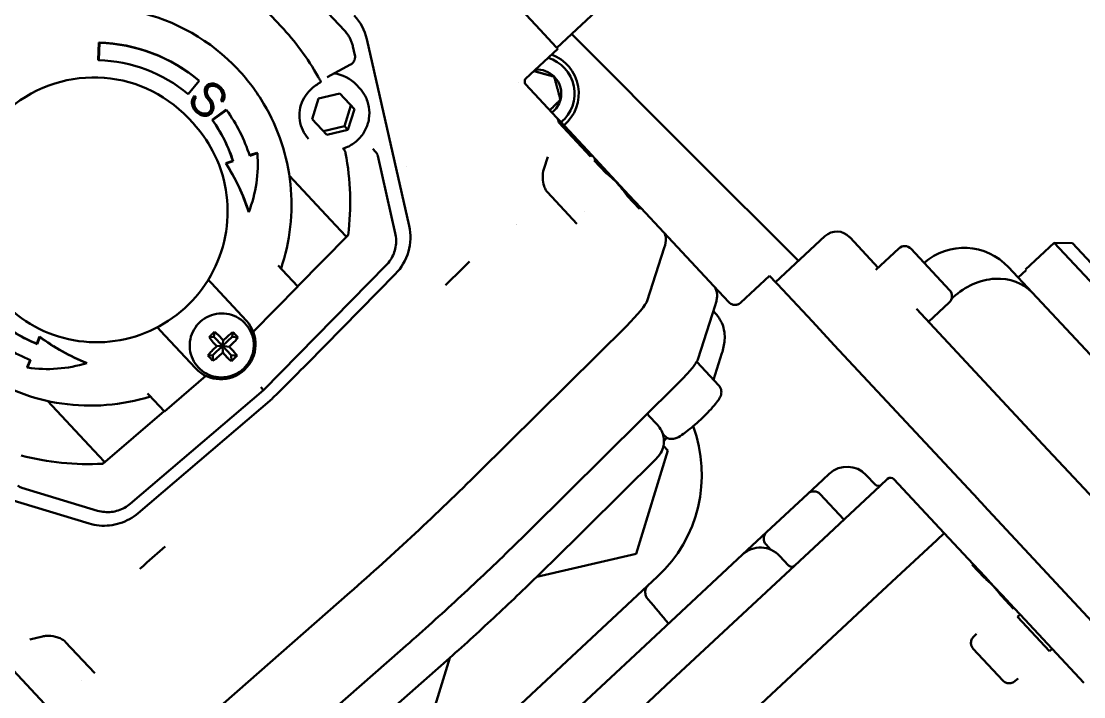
# Model space of a CAD drawing. Header units: inches. Extents: x 11 to 1621, y 11 to 1332.
# Drawn here: x 1284.736 to 1289.543, y 399.16 to 402.217 of the extents above; entities that cross this region are included whole.
import ezdxf

# ---------------------------------------------------------------- set-up
doc = ezdxf.new("R2010")
doc.units = ezdxf.units.IN
doc.header["$LTSCALE"] = 48
doc.header["$MEASUREMENT"] = 0
doc.layers.add('Visible (ANSI)', color=7, linetype='Continuous', lineweight=50)

msp = doc.modelspace()

# ---------------------------------------------------------------- linework, layer by layer
at = {"layer": 'Visible (ANSI)'}
for p, q in [((1286.198494, 402.174786), (1285.157852, 403.290738)), ((1284.972948, 403.200385), (1285.911521, 402.193889)), ((1287.381852, 402.305682), (1287.158703, 402.097592)), ((1286.998937, 402.26892), (1287.083926, 402.17778)), ((1287.083926, 402.17778), (1286.998937, 402.26892)), ((1287.155958, 402.100535), (1287.083926, 402.17778)), ((1287.225222, 402.159622), (1287.777566, 401.607278)), ((1285.08435, 402.043027), (1285.087423, 402.121371)), ((1285.086103, 402.041148), (1285.089175, 402.119492)), ((1285.087423, 402.121371), (1285.089175, 402.119492)), ((1286.236378, 402.103169), (1286.245207, 402.064267)), ((1286.490581, 401.29114), (1286.298778, 402.136295)), ((1287.017329, 401.956914), (1287.163115, 402.092861)), ((1287.155958, 402.100535), (1287.156502, 402.099952)), ((1287.156502, 402.099952), (1287.157925, 402.098426)), ((1287.158584, 402.09772), (1287.157925, 402.098426)), ((1287.158584, 402.09772), (1287.163115, 402.092861)), ((1285.08435, 402.043027), (1285.086103, 402.041148)), ((1285.716976, 401.99842), (1285.718728, 401.996541)), ((1286.225296, 402.020798), (1286.120268, 401.964665)), ((1285.541341, 401.94768), (1285.539588, 401.949559)), ((1285.490671, 401.887422), (1285.541341, 401.94768)), ((1285.578553, 401.925556), (1285.576801, 401.927435)), ((1285.640315, 401.915328), (1285.638563, 401.917207)), ((1286.252275, 401.929498), (1286.266294, 401.914465)), ((1286.986409, 401.938652), (1286.98641, 401.938653)), ((1287.017011, 401.932038), (1287.017016, 401.932033)), ((1287.017223, 401.931809), (1287.15894, 401.779836)), ((1285.519236, 401.879139), (1285.524843, 401.873344)), ((1285.520989, 401.87726), (1285.519236, 401.879139)), ((1285.526595, 401.871465), (1285.520989, 401.87726)), ((1285.526595, 401.871465), (1285.524843, 401.873344)), ((1285.583184, 401.861996), (1285.581432, 401.863875)), ((1285.583234, 401.861942), (1285.583184, 401.861996)), ((1285.589032, 401.867341), (1285.588993, 401.867383)), ((1285.640086, 401.858275), (1285.638334, 401.860154)), ((1285.640086, 401.858275), (1285.645583, 401.85238)), ((1286.051811, 401.774144), (1286.080875, 401.86796)), ((1286.080875, 401.86796), (1286.17649, 401.890409)), ((1286.17649, 401.890409), (1286.243042, 401.819041)), ((1285.524326, 401.810518), (1285.526078, 401.808639)), ((1285.588727, 401.804722), (1285.586975, 401.806601)), ((1285.599223, 401.771014), (1285.662869, 401.817357)), ((1285.600975, 401.769135), (1285.664622, 401.815478)), ((1285.662869, 401.817357), (1285.664622, 401.815478)), ((1286.227271, 401.835953), (1286.198207, 401.742137)), ((1286.243042, 401.819041), (1286.213978, 401.725225)), ((1285.512913, 401.75543), (1285.491885, 401.77798)), ((1285.599223, 401.771014), (1285.600975, 401.769135)), ((1286.118363, 401.702776), (1286.051811, 401.774144)), ((1287.173283, 401.764455), (1287.15894, 401.779836)), ((1287.167853, 401.759391), (1287.173283, 401.764455)), ((1287.311195, 401.605676), (1287.167853, 401.759391)), ((1287.316625, 401.61074), (1287.173283, 401.764455)), ((1286.198207, 401.742137), (1286.102591, 401.719688)), ((1286.213978, 401.725225), (1286.118363, 401.702776)), ((1286.213978, 401.725225), (1286.198207, 401.742137)), ((1285.768842, 401.610577), (1285.802359, 401.621589)), ((1285.769559, 401.608358), (1285.804112, 401.61971)), ((1285.802359, 401.621589), (1285.804112, 401.61971)), ((1286.339227, 401.626008), (1286.326961, 401.639162)), ((1285.660785, 401.575075), (1285.693115, 401.585697)), ((1285.660785, 401.575075), (1285.662538, 401.573196)), ((1285.662538, 401.573196), (1285.694867, 401.583817)), ((1285.694867, 401.583817), (1285.693115, 401.585697)), ((1286.348753, 401.608004), (1286.428182, 401.258015)), ((1287.099614, 401.547175), (1287.117856, 401.603933)), ((1287.316625, 401.61074), (1287.311195, 401.605676)), ((1287.316625, 401.61074), (1287.333689, 401.59244)), ((1287.328259, 401.587377), (1287.333689, 401.59244)), ((1287.382173, 401.529562), (1287.328259, 401.587377)), ((1287.387603, 401.534625), (1287.333689, 401.59244)), ((1287.777566, 401.607278), (1287.777381, 401.607092)), ((1287.777566, 401.607278), (1287.777381, 401.607092)), ((1288.252072, 401.132772), (1287.777566, 401.607278)), ((1286.13702, 401.317067), (1285.948662, 401.519057)), ((1286.4766, 401.557589), (1286.4766, 401.557589)), ((1287.382173, 401.529562), (1287.387603, 401.534625)), ((1287.427152, 401.492214), (1287.387603, 401.534625)), ((1287.426348, 401.491464), (1287.427152, 401.492214)), ((1287.48455, 401.430662), (1287.427152, 401.492214)), ((1287.249675, 401.300379), (1287.116571, 401.443115)), ((1287.47912, 401.425598), (1287.48455, 401.430662)), ((1287.533033, 401.367783), (1287.47912, 401.425598)), ((1287.538463, 401.372847), (1287.48455, 401.430662)), ((1287.533033, 401.367783), (1287.538463, 401.372847)), ((1287.538463, 401.372847), (1287.642885, 401.260869)), ((1285.765289, 401.353629), (1285.763537, 401.355508)), ((1287.284819, 401.35621), (1287.284819, 401.356209)), ((1286.13702, 401.317067), (1286.20463, 401.244565)), ((1286.214682, 401.249671), (1285.986029, 401.017165)), ((1287.642885, 401.260869), (1287.86916, 401.018218)), ((1288.371637, 401.244268), (1288.148487, 401.036178)), ((1288.485206, 401.237935), (1288.482924, 401.240382)), ((1288.485206, 401.237935), (1288.612074, 401.101885)), ((1287.567716, 400.951748), (1287.644755, 401.191455)), ((1287.644755, 401.191455), (1287.567716, 400.951748)), ((1288.602009, 401.0925), (1288.705653, 401.189149)), ((1288.761297, 401.187206), (1288.935824, 401.000048)), ((1289.408245, 401.215033), (1289.278674, 401.094206)), ((1290.992414, 399.516219), (1289.408245, 401.215033)), ((1289.491711, 401.212118), (1289.408245, 401.215033)), ((1290.995329, 399.599685), (1289.491711, 401.212118)), ((1286.386638, 401.112707), (1285.831337, 400.54805)), ((1285.916605, 401.091613), (1285.897463, 401.112141)), ((1285.916605, 401.091613), (1285.986718, 401.016427)), ((1286.655681, 401.022784), (1286.733368, 401.099789)), ((1289.202407, 401.103833), (1289.309642, 400.988839)), ((1289.281524, 401.091151), (1289.245532, 401.057588)), ((1289.281524, 401.091151), (1289.278674, 401.094206)), ((1285.586909, 401.041077), (1285.594571, 401.03286)), ((1286.028861, 400.667091), (1286.428212, 401.07317)), ((1287.991751, 400.943851), (1288.121637, 401.064971)), ((1288.121637, 401.064971), (1288.150492, 401.034028)), ((1285.75451, 400.861347), (1285.594571, 401.03286)), ((1285.986718, 401.016427), (1285.785573, 400.811893)), ((1287.936709, 400.94578), (1287.86916, 401.018218)), ((1288.15229, 401.0321), (1288.150492, 401.034028)), ((1288.15229, 401.0321), (1288.15542, 401.028744)), ((1288.15542, 401.028744), (1288.156629, 401.027447)), ((1288.315004, 400.857611), (1288.156629, 401.027447)), ((1289.309642, 400.988839), (1289.770184, 400.494967)), ((1287.936712, 400.945779), (1287.936711, 400.945781)), ((1288.840302, 400.857141), (1288.933881, 400.944404)), ((1288.952498, 400.967736), (1288.944083, 400.959889)), ((1287.798314, 400.690429), (1287.875354, 400.930136)), ((1287.867224, 400.90484), (1287.878125, 400.89315)), ((1288.785691, 400.915704), (1289.358267, 400.301691)), ((1288.315004, 400.857611), (1288.413722, 400.751748)), ((1288.413722, 400.751748), (1288.315004, 400.857611)), ((1285.356561, 400.826274), (1285.364224, 400.818057)), ((1285.364224, 400.818057), (1285.524162, 400.646544)), ((1285.607245, 400.78962), (1285.610291, 400.810851)), ((1285.69045, 400.789206), (1285.693446, 400.81009)), ((1286.80504, 400.175093), (1287.473366, 400.83755)), ((1287.473366, 400.83755), (1286.80504, 400.175093)), ((1284.80586, 400.758318), (1284.818711, 400.789828)), ((1284.807612, 400.756439), (1284.80586, 400.758318)), ((1284.820463, 400.787949), (1284.807612, 400.756439)), ((1284.820463, 400.787949), (1284.818711, 400.789828)), ((1285.607245, 400.78962), (1285.585774, 400.788057)), ((1285.646152, 400.747897), (1285.601854, 400.706589)), ((1285.620948, 400.746062), (1285.604537, 400.763661)), ((1285.646152, 400.747897), (1285.607245, 400.78962)), ((1285.646152, 400.747897), (1285.620948, 400.746062)), ((1285.633825, 400.78998), (1285.649741, 400.772912)), ((1285.646152, 400.747897), (1285.69045, 400.789206)), ((1285.646152, 400.747897), (1285.649741, 400.772912)), ((1285.676362, 400.744365), (1285.646152, 400.747897)), ((1285.647568, 400.717515), (1285.646152, 400.747897)), ((1285.646152, 400.747897), (1285.685059, 400.706175)), ((1285.649741, 400.772912), (1285.667666, 400.789628)), ((1285.695968, 400.762649), (1285.676362, 400.744365)), ((1285.69045, 400.789206), (1285.71597, 400.786222)), ((1288.413722, 400.751748), (1289.064839, 400.053511)), ((1285.601854, 400.706589), (1285.580444, 400.70503)), ((1285.601764, 400.728173), (1285.620948, 400.746062)), ((1285.601854, 400.706589), (1285.603071, 400.680482)), ((1285.647568, 400.717515), (1285.626704, 400.698058)), ((1285.667628, 400.696004), (1285.647568, 400.717515)), ((1285.676362, 400.744365), (1285.695927, 400.723384)), ((1285.686325, 400.679014), (1285.685059, 400.706175)), ((1285.685059, 400.706175), (1285.711974, 400.703028)), ((1287.867268, 400.594796), (1287.90585, 400.714845)), ((1284.762434, 400.651843), (1284.775757, 400.68451)), ((1284.764186, 400.649964), (1284.762434, 400.651843)), ((1284.777921, 400.683641), (1284.764186, 400.649964)), ((1285.030575, 400.67201), (1285.032328, 400.670131)), ((1287.791496, 400.676051), (1287.891979, 400.568297)), ((1285.571329, 400.612107), (1285.383217, 400.451324)), ((1285.819652, 400.560581), (1285.831337, 400.54805)), ((1287.04019, 399.917237), (1287.708516, 400.579693)), ((1285.831337, 400.54805), (1285.22932, 400.03349)), ((1285.870324, 400.509067), (1285.264228, 399.99102)), ((1285.313105, 400.52651), (1285.306852, 400.533216)), ((1285.383217, 400.451324), (1285.313105, 400.52651)), ((1284.854511, 400.498745), (1285.042869, 400.296755)), ((1285.382529, 400.452062), (1285.104684, 400.214581)), ((1287.613875, 400.390274), (1287.573944, 400.433095)), ((1287.638066, 400.349901), (1287.647234, 400.340069)), ((1285.110479, 400.224253), (1285.042869, 400.296755)), ((1287.518172, 399.8071), (1287.661055, 400.274448)), ((1287.661055, 400.274448), (1287.641288, 400.295645)), ((1289.91671, 399.702835), (1289.358267, 400.301691)), ((1287.131187, 399.764936), (1287.61092, 400.240457)), ((1285.042446, 399.944043), (1284.212729, 400.194334)), ((1288.3617, 400.141562), (1288.29451, 400.078907)), ((1288.3617, 400.141562), (1288.391544, 400.169393)), ((1288.598751, 400.120373), (1288.558475, 400.163563)), ((1288.622122, 400.115251), (1288.655366, 400.146252)), ((1288.911416, 399.900536), (1288.683188, 400.14528)), ((1285.081468, 400.002184), (1284.737872, 400.105832)), ((1288.107352, 399.90438), (1288.29451, 400.078907)), ((1288.457555, 399.96179), (1288.350154, 400.076964)), ((1288.622122, 400.115251), (1288.461353, 399.965332)), ((1289.069855, 400.048132), (1289.064839, 400.053511)), ((1289.082722, 400.034334), (1289.069855, 400.048132)), ((1289.082722, 400.034334), (1289.091335, 400.025098)), ((1289.62217, 399.455847), (1289.091335, 400.025098)), ((1288.36467, 399.875174), (1288.461353, 399.965332)), ((1288.107352, 399.90438), (1287.999377, 399.803691)), ((1288.911416, 399.900536), (1288.877794, 399.869183)), ((1288.877794, 399.869183), (1288.911416, 399.900536)), ((1289.041747, 399.760773), (1288.911416, 399.900536)), ((1285.304399, 399.767254), (1285.386636, 399.839381)), ((1288.36467, 399.875174), (1287.676776, 399.233702)), ((1288.126918, 399.825671), (1288.105409, 399.848736)), ((1288.877794, 399.869183), (1288.717025, 399.719264)), ((1288.717025, 399.719264), (1288.877794, 399.869183)), ((1287.068502, 399.703285), (1287.518172, 399.8071)), ((1287.999377, 399.803691), (1287.513037, 399.350172)), ((1288.206584, 399.754672), (1288.166308, 399.797862)), ((1289.038398, 399.75765), (1289.041747, 399.760773)), ((1289.092777, 399.699336), (1289.038398, 399.75765)), ((1289.096125, 399.702459), (1289.041747, 399.760773)), ((1284.2985, 399.709533), (1285.080267, 398.87119)), ((1286.635506, 398.790907), (1287.614484, 399.703818)), ((1288.717025, 399.719264), (1288.6096, 399.619088)), ((1288.717025, 399.719264), (1288.6096, 399.619088)), ((1289.096125, 399.702459), (1289.092777, 399.699336)), ((1289.134744, 399.661046), (1289.096125, 399.702459)), ((1289.134259, 399.660593), (1289.134744, 399.661046)), ((1289.173524, 399.619459), (1289.134744, 399.661046)), ((1285.514381, 399.010766), (1286.221843, 399.631254)), ((1286.221843, 399.631254), (1285.514381, 399.010766)), ((1288.6096, 399.619088), (1287.921705, 398.977616)), ((1287.921705, 398.977616), (1288.6096, 399.619088)), ((1289.170176, 399.616336), (1289.173524, 399.619459)), ((1289.224554, 399.558022), (1289.170176, 399.616336)), ((1289.227903, 399.561145), (1289.173524, 399.619459)), ((1289.224554, 399.558022), (1289.227903, 399.561145)), ((1289.254957, 399.532133), (1289.227903, 399.561145)), ((1289.243617, 399.521557), (1289.254957, 399.532133)), ((1289.388196, 399.366516), (1289.243617, 399.521557)), ((1289.399536, 399.377091), (1289.254957, 399.532133)), ((1289.062734, 399.449629), (1289.062734, 399.44963)), ((1284.774664, 399.418871), (1284.832556, 399.433109)), ((1285.068283, 399.266198), (1284.935179, 399.408934)), ((1289.04495, 399.432909), (1289.057685, 399.444784)), ((1285.755206, 398.758202), (1286.462669, 399.378689)), ((1289.177259, 399.233298), (1289.043007, 399.377265)), ((1289.388196, 399.366516), (1289.399536, 399.377091)), ((1289.542685, 399.223582), (1289.399536, 399.377091)), ((1286.539195, 398.894188), (1286.674124, 399.335522)), ((1286.995368, 398.867438), (1287.513037, 399.350172)), ((1286.100411, 398.831885), (1286.60825, 399.27729)), ((1285.010136, 399.235034), (1285.010137, 399.235033)), ((1287.100132, 398.695973), (1287.676776, 399.233702)), ((1289.245637, 399.24323), (1289.232902, 399.231355))]:
    msp.add_line(p, q, dxfattribs=at)
for radius in [48.3125, 46.34375, 42.829288, 42.579288, 42.279288]:
    msp.add_circle((1247.196979, 358.380235), radius, dxfattribs=at)
for centre, radius, start, end in [((1287.07046, 401.89012), 0.16875, 309.431514, 73.278471), ((1287.07046, 401.89012), 0.1875, 309.788757, 69.986648), ((1287.07046, 401.89012), 0.108253, 45, 94.810939), ((1287.07046, 401.89012), 0.108253, 345, 45), ((1287.07046, 401.89012), 0.108253, 307.432117, 345), ((1288.425337, 401.186681), 0.07874, 43, 133), ((1288.732503, 401.160355), 0.03937, 43.000202, 133), ((1289.000853, 400.915881), 0.275591, 43, 130.953287), ((1288.90703, 400.973198), 0.03937, 313, 42.999798), ((1287.184878, 400.164514), 0.629921, 313, 20.402997), ((1288.472095, 400.083012), 0.11811, 43, 133), ((1288.668791, 400.131855), 0.019685, 43, 133), ((1288.32136, 400.050114), 0.03937, 43, 132.999798), ((1288.613147, 400.133798), 0.019685, 223, 312.998884), ((1288.134203, 399.875586), 0.03937, 133.000202, 223), ((1288.220981, 399.768097), 0.019685, 223, 313)]:
    msp.add_arc(centre, radius, start, end, dxfattribs=at)
for centre, major_axis, ratio, start_param, end_param in [((1285.054726, 401.380863), (0.662249, 0.617558), 0.99144486, 0, 0.59866805), ((1286.069301, 402.082418), (0.172761, 0.161102), 0.99144486, 5.75958653, 6.28318531), ((1285.058231, 401.377104), (0.547076, 0.510156), 0.99144486, 0.12217305, 0.78539816), ((1285.059983, 401.375225), (0.547076, 0.510156), 0.99144486, 0.12217305, 0.78539816), ((1285.059983, 401.375225), (0.431902, 0.402755), 0.99144486, 0, 3.14159265), ((1285.059983, 401.375225), (0.489489, 0.456456), 0.99144486, 0.12217305, 0.78539816), ((1286.129903, 401.815384), (0.122372, 0.114114), 0.99144486, 0, 0.70056074), ((1285.609532, 401.89104), (0.032237, -0.036837), 0.79808266, 3.15856803, 4.75347133), ((1285.611284, 401.889161), (0.032237, -0.036837), 0.79808266, 3.15856803, 4.75347133), ((1285.609532, 401.89104), (0.034521, -0.034751), 0.79756308, 1.53208864, 3.07939024), ((1285.611284, 401.889161), (0.034521, -0.034751), 0.79756308, 1.53208864, 3.07939024), ((1285.612187, 401.888193), (0.032258, -0.036861), 0.79756308, 0.03959973, 1.60950401), ((1285.059983, 401.375225), (0.547076, 0.510156), 0.99144486, 5.84685299, 6.16101226), ((1285.058231, 401.377104), (0.489489, 0.456456), 0.99144486, 5.84685299, 6.16101226), ((1285.059983, 401.375225), (0.489489, 0.456456), 0.99144486, 5.84685299, 6.16101226), ((1285.877632, 400.584996), (1.281309, 1.19484), 0.13052619, 6.19108834, 6.28318531), ((1285.203832, 401.566443), (-0.442183, -0.412342), 0.99144486, 2.02539547, 2.47543636), ((1285.047717, 401.388379), (-0.863804, -0.80551), 0.99144486, 2.26856004, 2.58531758), ((1284.890072, 401.075556), (0.671876, 0.626534), 0.99144486, 5.83953483, 6.10626757), ((1284.891825, 401.073677), (0.671876, 0.626534), 0.99144486, 5.83953483, 6.10626757), ((1287.062132, 401.559221), (0.037482, -0.012046), 0.9654291, 6.28315125, 6.28318531), ((1286.170624, 400.2708), (1.281309, 1.19484), 0.58542961, 0.03543434, 0.09209697), ((1286.109879, 400.335942), (-1.281309, -1.19484), 0.84963946, 3.04949569, 3.10615831), ((1286.261104, 401.237263), (-0.172761, -0.161102), 0.99144486, 1.61442956, 2.61799388), ((1285.975577, 400.479963), (-1.050961, -0.980037), 0.13052619, 2.68326328, 2.68326794), ((1286.361576, 400.066029), (1.281309, 1.19484), 0.13052619, 6.05359515, 6.28318531), ((1286.361576, 400.066029), (1.281309, 1.19484), 0.13052619, 6.05359515, 6.28318531), ((1289.108087, 400.800886), (0.201554, 0.187952), 0.82781551, 0, 1.57079633), ((1287.423538, 400.825295), (0.143967, 0.134252), 0.13052619, 4.94197913, 6.05359515), ((1287.423538, 400.825295), (0.143967, 0.134252), 0.13052619, 4.94197913, 6.05359515), ((1285.058231, 401.377104), (-0.489489, -0.456456), 0.99144486, 0.12217305, 0.43633231), ((1285.059983, 401.375225), (-0.489489, -0.456456), 0.99144486, 0.12217305, 0.43633231), ((1285.639336, 400.753946), (-0.115174, -0.107401), 0.99144486, 0, 3.14159265), ((1285.059983, 401.375225), (-0.547076, -0.510156), 0.99144486, 0.12217305, 0.43633231), ((1285.370775, 401.523818), (-0.671876, -0.626534), 0.99144486, 0.17691774, 0.44365048), ((1285.372527, 401.521939), (-0.671876, -0.626534), 0.99144486, 0.17691774, 0.44365048), ((1284.859197, 401.245066), (-0.442183, -0.412342), 0.99144486, 0.66615629, 1.11619718), ((1286.027108, 400.66897), (-0.158364, -0.161034), 0.01136565, 0.13028447, 1.57030427), ((1285.047717, 401.388379), (-0.863804, -0.80551), 0.99144486, 0.55627507, 0.87303261), ((1286.361576, 400.066029), (-1.281309, -1.19484), 0.13052619, 1.34120617, 1.80038648), ((1286.361576, 400.066029), (1.281309, 1.19484), 0.13052619, 4.48279883, 4.94197913), ((1287.211174, 397.819763), (1.947273, 1.815862), 0.5855501, 0.02229529, 0.05864763), ((1287.604288, 399.630258), (-0.037926, 0.027728), 0.91468713, 6.11020883, 6.47348321), ((1287.15809, 397.865508), (1.95285, 1.821062), 0.58715438, 6.22462154, 6.26092198), ((1284.823153, 399.471339), (0.009402, -0.038231), 0.9654291, 0, 0.00003406)]:
    msp.add_ellipse(centre, major_axis=major_axis, ratio=ratio, start_param=start_param, end_param=end_param, dxfattribs=at)
for points, knots in [([(1286.082212, 401.960376), (1286.081276, 401.96204), (1286.080335, 401.963701), (1286.055465, 402.007381), (1286.029001, 402.047948), (1285.972542, 402.124541), (1285.942568, 402.160594), (1285.911521, 402.193889)], [3.251544281, 3.251544281, 3.251544281, 3.251544281, 3.265356649, 3.265356649, 3.615248785, 3.615248785, 3.96514092, 3.96514092, 3.96514092, 3.96514092]), ([(1286.236378, 402.103169), (1286.235168, 402.108503), (1286.233677, 402.113772), (1286.230151, 402.124121), (1286.228115, 402.129201), (1286.223521, 402.139118), (1286.220963, 402.143955), (1286.215352, 402.15333), (1286.212299, 402.157869), (1286.205733, 402.1666), (1286.202219, 402.170791), (1286.198494, 402.174786)], [1.047197551, 1.047197551, 1.047197551, 1.047197551, 1.151917306, 1.151917306, 1.256637061, 1.256637061, 1.361356817, 1.361356817, 1.466076572, 1.466076572, 1.570796327, 1.570796327, 1.570796327, 1.570796327]), ([(1286.225296, 402.020798), (1286.228314, 402.022411), (1286.23112, 402.024418), (1286.236124, 402.029084), (1286.238322, 402.031743), (1286.241961, 402.03754), (1286.243402, 402.040676), (1286.245429, 402.047218), (1286.246014, 402.050624), (1286.246283, 402.057475), (1286.245967, 402.060921), (1286.245207, 402.064267)], [6.02138592, 6.02138592, 6.02138592, 6.02138592, 6.28318531, 6.28318531, 6.54498469, 6.54498469, 6.80678408, 6.80678408, 7.06858347, 7.06858347, 7.33038286, 7.33038286, 7.33038286, 7.33038286]), ([(1285.911018, 401.097605), (1285.93165, 401.158808), (1285.945712, 401.222174), (1285.960048, 401.350341), (1285.960322, 401.415139), (1285.947067, 401.543202), (1285.933538, 401.606463), (1285.893293, 401.728555), (1285.866578, 401.787381), (1285.801182, 401.897904), (1285.762504, 401.949598), (1285.718728, 401.996541)], [0.4987517, 0.4987517, 0.4987517, 0.4987517, 0.71316062, 0.71316062, 0.92756955, 0.92756955, 1.14197848, 1.14197848, 1.3563874, 1.3563874, 1.57079633, 1.57079633, 1.57079633, 1.57079633]), ([(1286.082212, 401.960376), (1286.083212, 401.958602), (1286.084191, 401.956826), (1286.086089, 401.95331), (1286.086963, 401.951647), (1286.088639, 401.948368), (1286.089352, 401.946905), (1286.090454, 401.944517), (1286.090789, 401.943688), (1286.091022, 401.942907), (1286.091035, 401.942746), (1286.090982, 401.942708)], [-0.1051423195, -0.1051423195, -0.1051423195, -0.1051423195, -0.089381385, -0.089381385, -0.0726792206, -0.0726792206, -0.0521452284, -0.0521452284, -0.0291809427, -0.0291809427, -0.0145114809, -0.0145114809, -0.0145114809, -0.0145114809]), ([(1287.017426, 401.957004), (1287.01722, 401.956779), (1287.015479, 401.954819), (1287.011953, 401.942865), (1287.017021, 401.932028), (1287.017021, 401.932028)], [0.054349873, 0.054349873, 0.054349873, 0.054349873, 0.27185075, 0.27185075, 0.705184665, 0.705184665, 0.705184665, 0.705184665]), ([(1285.588993, 401.867383), (1285.586957, 401.869561), (1285.585101, 401.871915), (1285.580804, 401.878421), (1285.578749, 401.882765), (1285.576086, 401.891463), (1285.57548, 401.89581), (1285.575678, 401.903915), (1285.576476, 401.907667), (1285.579169, 401.914071), (1285.58101, 401.916766), (1285.583283, 401.918972)], [0, 0, 0, 0, 0.00019559799, 0.00019559799, 0.0005153376, 0.0005153376, 0.0008350772, 0.0008350772, 0.0011548168, 0.0011548168, 0.00146202621, 0.00146202621, 0.00146202621, 0.00146202621]), ([(1285.634366, 401.909772), (1285.632331, 401.911951), (1285.630109, 401.913963), (1285.623909, 401.918692), (1285.619714, 401.921037), (1285.611217, 401.924284), (1285.606921, 401.925184), (1285.598821, 401.925537), (1285.595024, 401.924995), (1285.588452, 401.922743), (1285.585637, 401.921089), (1285.583283, 401.918972)], [0, 0, 0, 0, 0.00019559799, 0.00019559799, 0.0005153376, 0.0005153376, 0.0008350772, 0.0008350772, 0.0011548168, 0.0011548168, 0.00146202621, 0.00146202621, 0.00146202621, 0.00146202621]), ([(1285.638334, 401.860154), (1285.640562, 401.862336), (1285.642371, 401.864993), (1285.645055, 401.871344), (1285.645861, 401.875094), (1285.646074, 401.883198), (1285.645475, 401.887547), (1285.642829, 401.896249), (1285.640782, 401.900598), (1285.636731, 401.906757), (1285.635173, 401.90879), (1285.633478, 401.910701)], [0, 0, 0, 0, 0.00029901882, 0.00029901882, 0.00061516451, 0.00061516451, 0.0009313102, 0.0009313102, 0.0012474559, 0.0012474559, 0.00141307884, 0.00141307884, 0.00141307884, 0.00141307884]), ([(1285.634366, 401.909772), (1285.636398, 401.90759), (1285.63825, 401.905233), (1285.642534, 401.898719), (1285.644581, 401.89437), (1285.647228, 401.885668), (1285.647826, 401.881319), (1285.647613, 401.873215), (1285.646807, 401.869464), (1285.644123, 401.863114), (1285.642314, 401.860457), (1285.640086, 401.858275)], [0, 0, 0, 0, 0.00019573703, 0.00019573703, 0.00051570392, 0.00051570392, 0.0008356708, 0.0008356708, 0.00115563769, 0.00115563769, 0.00145827069, 0.00145827069, 0.00145827069, 0.00145827069]), ([(1286.077868, 401.933624), (1286.070923, 401.929038), (1286.063109, 401.92338), (1286.048957, 401.911398), (1286.042434, 401.905216), (1286.036433, 401.898748)], [0, 0, 0, 0, 0.081976515, 0.081976515, 0.149215447, 0.149215447, 0.149215447, 0.149215447]), ([(1286.192059, 401.641024), (1286.200699, 401.643683), (1286.209126, 401.647043), (1286.233233, 401.658989), (1286.247963, 401.66949), (1286.27341, 401.694584), (1286.284121, 401.709176), (1286.30042, 401.740965), (1286.30601, 401.758157), (1286.31149, 401.793386), (1286.311389, 401.811416), (1286.305508, 401.846477), (1286.299741, 401.863504), (1286.284644, 401.891978), (1286.27617, 401.903874), (1286.266294, 401.914465)], [5.82789717, 5.82789717, 5.82789717, 5.82789717, 5.99039925, 5.99039925, 6.3113468, 6.3113468, 6.63247646, 6.63247646, 6.95334905, 6.95334905, 7.27361998, 7.27361998, 7.59317452, 7.59317452, 7.85398163, 7.85398163, 7.85398163, 7.85398163]), ([(1285.524326, 401.810518), (1285.521713, 401.813323), (1285.519342, 401.81637), (1285.515206, 401.82278), (1285.513433, 401.826148), (1285.510569, 401.833087), (1285.509485, 401.836637), (1285.507874, 401.844631), (1285.507556, 401.849092), (1285.508125, 401.857711), (1285.509011, 401.861894), (1285.511968, 401.869643), (1285.514037, 401.873217), (1285.517447, 401.877313), (1285.518318, 401.878251), (1285.519236, 401.879139)], [0, 0, 0, 0, 0.00027139177, 0.00027139177, 0.00054278354, 0.00054278354, 0.00081417531, 0.00081417531, 0.00115120127, 0.00115120127, 0.00148822723, 0.00148822723, 0.0018252532, 0.0018252532, 0.00193191967, 0.00193191967, 0.00193191967, 0.00193191967]), ([(1285.526078, 401.808639), (1285.523465, 401.811444), (1285.521094, 401.814491), (1285.516958, 401.820901), (1285.515186, 401.824269), (1285.512322, 401.831208), (1285.511237, 401.834758), (1285.509626, 401.842752), (1285.509308, 401.847213), (1285.509877, 401.855832), (1285.510763, 401.860015), (1285.513721, 401.867764), (1285.51579, 401.871338), (1285.519199, 401.875434), (1285.52007, 401.876372), (1285.520989, 401.87726)], [0, 0, 0, 0, 0.00027139177, 0.00027139177, 0.00054278354, 0.00054278354, 0.00081417531, 0.00081417531, 0.00115120127, 0.00115120127, 0.00148822723, 0.00148822723, 0.0018252532, 0.0018252532, 0.00193191967, 0.00193191967, 0.00193191967, 0.00193191967]), ([(1285.532029, 401.814193), (1285.531186, 401.815098), (1285.530371, 401.816031), (1285.526205, 401.821132), (1285.523421, 401.825737), (1285.519396, 401.835269), (1285.518158, 401.840191), (1285.517337, 401.8497), (1285.517754, 401.854283), (1285.520107, 401.862551), (1285.522037, 401.866237), (1285.52522, 401.870062), (1285.52589, 401.870783), (1285.526595, 401.871465)], [0, 0, 0, 0, 0.00008364374, 0.00008364374, 0.00044514315, 0.00044514315, 0.00080664257, 0.00080664257, 0.00116814198, 0.00116814198, 0.0015296414, 0.0015296414, 0.00161907239, 0.00161907239, 0.00161907239, 0.00161907239]), ([(1285.586975, 401.806601), (1285.587661, 401.807268), (1285.588312, 401.807972), (1285.591479, 401.811778), (1285.593409, 401.815463), (1285.595761, 401.823733), (1285.596177, 401.828315), (1285.595356, 401.837824), (1285.594117, 401.842746), (1285.590092, 401.852277), (1285.587307, 401.856883), (1285.58314, 401.861983), (1285.582326, 401.862916), (1285.581482, 401.863821)], [-3.10095458, -3.10095458, -3.10095458, -3.10095458, -3.01642587, -3.01642587, -2.66591784, -2.66591784, -2.31540981, -2.31540981, -1.96490178, -1.96490178, -1.61439375, -1.61439375, -1.5332932, -1.5332932, -1.5332932, -1.5332932]), ([(1285.583234, 401.861942), (1285.584078, 401.861037), (1285.584893, 401.860103), (1285.589059, 401.855004), (1285.591844, 401.850398), (1285.595869, 401.840867), (1285.597108, 401.835945), (1285.59793, 401.826436), (1285.597513, 401.821853), (1285.595161, 401.813584), (1285.593231, 401.809899), (1285.590064, 401.806092), (1285.589413, 401.805388), (1285.588727, 401.804722)], [1.5332932, 1.5332932, 1.5332932, 1.5332932, 1.61439375, 1.61439375, 1.96490178, 1.96490178, 2.31540981, 2.31540981, 2.66591784, 2.66591784, 3.01642587, 3.01642587, 3.10095458, 3.10095458, 3.10095458, 3.10095458]), ([(1285.588993, 401.867383), (1285.59161, 401.864581), (1285.593986, 401.861537), (1285.59813, 401.855133), (1285.599908, 401.851767), (1285.602781, 401.844833), (1285.60387, 401.841284), (1285.605492, 401.833292), (1285.605816, 401.828832), (1285.605259, 401.820212), (1285.604379, 401.816028), (1285.601432, 401.808275), (1285.599368, 401.804699), (1285.595964, 401.800598), (1285.595095, 401.799658), (1285.594177, 401.798769)], [0, 0, 0, 0, 0.00027139177, 0.00027139177, 0.00054278354, 0.00054278354, 0.00081417531, 0.00081417531, 0.00115120127, 0.00115120127, 0.00148822723, 0.00148822723, 0.0018252532, 0.0018252532, 0.00193191967, 0.00193191967, 0.00193191967, 0.00193191967]), ([(1286.036433, 401.898748), (1286.025728, 401.887208), (1286.016754, 401.874071), (1286.003065, 401.845775), (1285.99835, 401.83062), (1285.993595, 401.799644), (1285.993554, 401.783826), (1285.99814, 401.752935), (1286.002766, 401.737864), (1286.016271, 401.7098), (1286.025148, 401.69681), (1286.035757, 401.685433)], [3.21464141, 3.21464141, 3.21464141, 3.21464141, 3.51419092, 3.51419092, 3.81374044, 3.81374044, 4.11328995, 4.11328995, 4.41283947, 4.41283947, 4.71238898, 4.71238898, 4.71238898, 4.71238898]), ([(1285.526078, 401.808639), (1285.528694, 401.805836), (1285.531568, 401.803258), (1285.537673, 401.798684), (1285.54091, 401.796681), (1285.547631, 401.793339), (1285.551097, 401.792009), (1285.558959, 401.789844), (1285.563387, 401.789216), (1285.572025, 401.789181), (1285.57626, 401.789773), (1285.584196, 401.792182), (1285.587906, 401.793996), (1285.59223, 401.797111), (1285.593227, 401.797914), (1285.594177, 401.798769)], [0, 0, 0, 0, 0.00027139177, 0.00027139177, 0.00054278354, 0.00054278354, 0.00081417531, 0.00081417531, 0.00115120127, 0.00115120127, 0.00148822723, 0.00148822723, 0.0018252532, 0.0018252532, 0.00193191967, 0.00193191967, 0.00193191967, 0.00193191967]), ([(1285.531166, 401.815141), (1285.531731, 401.814562), (1285.532308, 401.813995), (1285.536792, 401.809777), (1285.541192, 401.806678), (1285.550419, 401.801997), (1285.555243, 401.800418), (1285.564672, 401.798935), (1285.569272, 401.799031), (1285.577685, 401.800801), (1285.581496, 401.802469), (1285.585514, 401.805363), (1285.586262, 401.805963), (1285.586975, 401.806601)], [1.5614141, 1.5614141, 1.5614141, 1.5614141, 1.61439375, 1.61439375, 1.96490178, 1.96490178, 2.31540981, 2.31540981, 2.66591784, 2.66591784, 3.01642587, 3.01642587, 3.10095504, 3.10095504, 3.10095504, 3.10095504]), ([(1285.532029, 401.814193), (1285.532874, 401.813288), (1285.533748, 401.81241), (1285.538545, 401.807898), (1285.542944, 401.804799), (1285.552172, 401.800118), (1285.556995, 401.798539), (1285.566424, 401.797056), (1285.571024, 401.797152), (1285.579437, 401.798922), (1285.583249, 401.80059), (1285.587267, 401.803483), (1285.588014, 401.804084), (1285.588727, 401.804722)], [1.5332932, 1.5332932, 1.5332932, 1.5332932, 1.61439375, 1.61439375, 1.96490178, 1.96490178, 2.31540981, 2.31540981, 2.66591784, 2.66591784, 3.01642587, 3.01642587, 3.10095504, 3.10095504, 3.10095504, 3.10095504]), ([(1284.64911, 400.949921), (1284.691717, 400.904229), (1284.741731, 400.865461), (1284.851532, 400.805657), (1284.911304, 400.784643), (1285.034606, 400.762463), (1285.098119, 400.761332), (1285.222499, 400.779071), (1285.28334, 400.797976), (1285.396189, 400.853934), (1285.448167, 400.891004), (1285.537957, 400.979573), (1285.575748, 401.031065), (1285.633263, 401.143238), (1285.652988, 401.203896), (1285.67234, 401.328195), (1285.671994, 401.391811), (1285.651264, 401.515525), (1285.630922, 401.575607), (1285.577661, 401.676081), (1285.547762, 401.71806), (1285.512913, 401.75543)], [4.71238898, 4.71238898, 4.71238898, 4.71238898, 5.03139406, 5.03139406, 5.35059984, 5.35059984, 5.67032244, 5.67032244, 5.99066489, 5.99066489, 6.311486, 6.311486, 6.63246431, 6.63246431, 6.95322031, 6.95322031, 7.2734557, 7.2734557, 7.59307009, 7.59307009, 7.85398163, 7.85398163, 7.85398163, 7.85398163]), ([(1286.202263, 401.624569), (1286.20211, 401.625709), (1286.201881, 401.626823), (1286.201262, 401.629056), (1286.200864, 401.630161), (1286.199385, 401.633482), (1286.198071, 401.635432), (1286.195155, 401.638514), (1286.193585, 401.639681), (1286.191737, 401.640631), (1286.191546, 401.640725), (1286.191353, 401.640814)], [-0.0777590195, -0.0777590195, -0.0777590195, -0.0777590195, -0.0688979502, -0.0688979502, -0.0593745104, -0.0593745104, -0.0385953758, -0.0385953758, -0.019124103, -0.019124103, -0.0168890269, -0.0168890269, -0.0168890269, -0.0168890269]), ([(1286.202263, 401.624569), (1286.202354, 401.623919), (1286.20245, 401.623266), (1286.202626, 401.622165), (1286.202702, 401.621718), (1286.202832, 401.620989), (1286.202884, 401.620706), (1286.20295, 401.62036), (1286.202963, 401.620296), (1286.202975, 401.620232)], [0.1486504897, 0.1486504897, 0.1486504897, 0.1486504897, 0.1536924736, 0.1536924736, 0.1571504493, 0.1571504493, 0.1593505532, 0.1593505532, 0.1598506024, 0.1598506024, 0.1598506024, 0.1598506024]), ([(1286.348753, 401.608004), (1286.34845, 401.609342), (1286.348075, 401.610665), (1286.347189, 401.613265), (1286.346678, 401.614542), (1286.345523, 401.617035), (1286.34488, 401.618251), (1286.343469, 401.620609), (1286.342701, 401.621751), (1286.341048, 401.623948), (1286.340164, 401.625002), (1286.339227, 401.626008)], [1.047197551, 1.047197551, 1.047197551, 1.047197551, 1.151917306, 1.151917306, 1.256637061, 1.256637061, 1.361356817, 1.361356817, 1.466076572, 1.466076572, 1.570796327, 1.570796327, 1.570796327, 1.570796327]), ([(1287.099614, 401.547174), (1287.096317, 401.536917), (1287.093982, 401.522681), (1287.095611, 401.495142), (1287.096981, 401.484161), (1287.102775, 401.467061), (1287.104101, 401.46358), (1287.107872, 401.45551), (1287.110509, 401.449616), (1287.116571, 401.443115)], [0, 0, 0, 0, 0.473034078, 0.473034078, 0.743248754, 0.743248754, 0.807992735, 0.807992735, 0.878087534, 0.878087534, 0.878087534, 0.878087534]), ([(1286.214682, 401.249671), (1286.214472, 401.249496), (1286.214254, 401.249324), (1286.211649, 401.247365), (1286.208492, 401.245901), (1286.20463, 401.244565)], [-4.1942685455, -4.1942685455, -4.1942685455, -4.1942685455, -4.1881722688, -4.1881722688, -4.1238288679, -4.1238288679, -4.1238288679, -4.1238288679]), ([(1286.386638, 401.112707), (1286.394017, 401.120211), (1286.400647, 401.128451), (1286.412144, 401.146076), (1286.41701, 401.15546), (1286.424782, 401.175), (1286.427688, 401.185155), (1286.431421, 401.20583), (1286.432249, 401.216349), (1286.431789, 401.23733), (1286.430502, 401.247792), (1286.428182, 401.258015)], [0.04363323, 0.04363323, 0.04363323, 0.04363323, 0.2443461, 0.2443461, 0.44505896, 0.44505896, 0.64577182, 0.64577182, 0.84648469, 0.84648469, 1.04719755, 1.04719755, 1.04719755, 1.04719755]), ([(1287.875354, 400.930136), (1287.877646, 400.937267), (1287.879495, 400.944094), (1287.882263, 400.957221), (1287.883184, 400.963522), (1287.883977, 400.975708), (1287.883852, 400.981601), (1287.882287, 400.993038), (1287.880836, 400.998596), (1287.876252, 401.009085), (1287.873094, 401.013999), (1287.86916, 401.018218)], [6.053595154, 6.053595154, 6.053595154, 6.053595154, 6.099513185, 6.099513185, 6.145431215, 6.145431215, 6.191349246, 6.191349246, 6.237267277, 6.237267277, 6.283185307, 6.283185307, 6.283185307, 6.283185307]), ([(1287.936712, 400.945779), (1287.939026, 400.943298), (1287.942029, 400.940785), (1287.94901, 400.936701), (1287.953071, 400.935103), (1287.961785, 400.933298), (1287.966565, 400.933175), (1287.975663, 400.934562), (1287.980084, 400.936111), (1287.98692, 400.939829), (1287.989609, 400.941853), (1287.99175, 400.94385)], [0, 0, 0, 0, 0.03628421, 0.03628421, 0.073156211, 0.073156211, 0.112609955, 0.112609955, 0.15244658, 0.15244658, 0.184982612, 0.184982612, 0.184982612, 0.184982612]), ([(1285.741355, 400.644544), (1285.752713, 400.655135), (1285.762369, 400.667549), (1285.777296, 400.694769), (1285.782567, 400.709569), (1285.788179, 400.740044), (1285.788528, 400.755712), (1285.784267, 400.786318), (1285.77967, 400.801252), (1285.765999, 400.828873), (1285.756937, 400.841559), (1285.73527, 400.863413), (1285.722671, 400.872578), (1285.695203, 400.886477), (1285.680338, 400.891205), (1285.64983, 400.895754), (1285.634191, 400.895565), (1285.603711, 400.890287), (1285.588877, 400.885188), (1285.561516, 400.870588), (1285.548997, 400.861082), (1285.527556, 400.838621), (1285.518638, 400.825667), (1285.505325, 400.797631), (1285.500926, 400.782554), (1285.497105, 400.751818), (1285.497672, 400.736165), (1285.503715, 400.705877), (1285.509177, 400.691246), (1285.524439, 400.664484), (1285.534227, 400.652355), (1285.557137, 400.631811), (1285.570252, 400.6234), (1285.598494, 400.611128), (1285.613616, 400.607276), (1285.644353, 400.604514), (1285.659962, 400.605614), (1285.690099, 400.61266), (1285.704619, 400.618615), (1285.726257, 400.631831), (1285.734147, 400.637822), (1285.741355, 400.644544)], [0, 0, 0, 0, 0.32127754, 0.32127754, 0.64230607, 0.64230607, 0.96267998, 0.96267998, 1.28224411, 1.28224411, 1.60116554, 1.60116554, 1.91987519, 1.91987519, 2.23889154, 2.23889154, 2.55860446, 2.55860446, 2.87912019, 2.87912019, 3.20022979, 3.20022979, 3.52149878, 3.52149878, 3.84243249, 3.84243249, 4.16266096, 4.16266096, 4.48208598, 4.48208598, 4.80093116, 4.80093116, 5.11965909, 5.11965909, 5.4387804, 5.4387804, 5.75864156, 5.75864156, 6.0792897, 6.0792897, 6.28318531, 6.28318531, 6.28318531, 6.28318531]), ([(1287.90585, 400.714845), (1287.908811, 400.724058), (1287.911393, 400.733445), (1287.91554, 400.75311), (1287.917118, 400.763394), (1287.918563, 400.785592), (1287.918444, 400.797543), (1287.914888, 400.823524), (1287.911389, 400.837633), (1287.898864, 400.866294), (1287.889689, 400.880748), (1287.878125, 400.89315)], [6.053595154, 6.053595154, 6.053595154, 6.053595154, 6.099513185, 6.099513185, 6.145431215, 6.145431215, 6.191349246, 6.191349246, 6.237267277, 6.237267277, 6.283185307, 6.283185307, 6.283185307, 6.283185307]), ([(1285.585774, 400.788057), (1285.589647, 400.79188), (1285.593506, 400.795572), (1285.601389, 400.802922), (1285.605764, 400.806889), (1285.610291, 400.810851)], [-1.0602807585, -1.0602807585, -1.0602807585, -1.0602807585, -1.0211974136, -1.0211974136, -0.9781499652, -0.9781499652, -0.9781499652, -0.9781499652]), ([(1285.610291, 400.810851), (1285.617454, 400.80555), (1285.624924, 400.799123), (1285.631839, 400.792082), (1285.632826, 400.791043), (1285.633825, 400.78998)], [-1.1647429185, -1.1647429185, -1.1647429185, -1.1647429185, -1.0999329538, -1.0999329538, -1.0892096269, -1.0892096269, -1.0892096269, -1.0892096269]), ([(1285.667666, 400.789628), (1285.672932, 400.794454), (1285.678458, 400.799168), (1285.686664, 400.80541), (1285.690029, 400.807787), (1285.693446, 400.81009)], [-0.8718446075, -0.8718446075, -0.8718446075, -0.8718446075, -0.8219001622, -0.8219001622, -0.7918420458, -0.7918420458, -0.7918420458, -0.7918420458]), ([(1285.693446, 400.81009), (1285.698122, 400.805495), (1285.702582, 400.800894), (1285.709777, 400.793178), (1285.712878, 400.789755), (1285.71597, 400.786222)], [-1.0674606037, -1.0674606037, -1.0674606037, -1.0674606037, -1.020663621, -1.020663621, -0.9863791819, -0.9863791819, -0.9863791819, -0.9863791819]), ([(1284.394229, 400.761426), (1284.440001, 400.712342), (1284.491343, 400.668457), (1284.602604, 400.593274), (1284.662519, 400.56198), (1284.787922, 400.513547), (1284.853407, 400.49641), (1284.98667, 400.477146), (1285.054444, 400.475021), (1285.188895, 400.485884), (1285.255566, 400.498873), (1285.320022, 400.519092)], [4.71238898, 4.71238898, 4.71238898, 4.71238898, 4.93657427, 4.93657427, 5.16075957, 5.16075957, 5.38494486, 5.38494486, 5.60913015, 5.60913015, 5.83331544, 5.83331544, 5.83331544, 5.83331544]), ([(1285.71597, 400.786222), (1285.712093, 400.780473), (1285.707496, 400.774576), (1285.700846, 400.76738), (1285.698458, 400.765012), (1285.695968, 400.762649)], [-1.1622365962, -1.1622365962, -1.1622365962, -1.1622365962, -1.111614758, -1.111614758, -1.0873376103, -1.0873376103, -1.0873376103, -1.0873376103]), ([(1285.580444, 400.70503), (1285.582702, 400.707879), (1285.584997, 400.710666), (1285.591495, 400.718074), (1285.596583, 400.723257), (1285.601764, 400.728173)], [-1.1663684872, -1.1663684872, -1.1663684872, -1.1663684872, -1.1398487924, -1.1398487924, -1.0899043471, -1.0899043471, -1.0899043471, -1.0899043471]), ([(1285.603071, 400.680482), (1285.599697, 400.683879), (1285.596434, 400.68728), (1285.589126, 400.695117), (1285.584774, 400.699964), (1285.580444, 400.70503)], [-1.0564021148, -1.0564021148, -1.0564021148, -1.0564021148, -1.0213849544, -1.0213849544, -0.9740437362, -0.9740437362, -0.9740437362, -0.9740437362]), ([(1285.686325, 400.679014), (1285.690676, 400.682756), (1285.694855, 400.686522), (1285.703102, 400.694212), (1285.707552, 400.69852), (1285.711974, 400.703028)], [0.9818741699, 0.9818741699, 0.9818741699, 0.9818741699, 1.0228590161, 1.0228590161, 1.0677939785, 1.0677939785, 1.0677939785, 1.0677939785]), ([(1285.695927, 400.723384), (1285.699857, 400.719081), (1285.703604, 400.714672), (1285.708486, 400.708162), (1285.710248, 400.705626), (1285.711974, 400.703028)], [-0.8666689291, -0.8666689291, -0.8666689291, -0.8666689291, -0.8255777353, -0.8255777353, -0.8021974433, -0.8021974433, -0.8021974433, -0.8021974433]), ([(1285.626704, 400.698058), (1285.624173, 400.69574), (1285.621643, 400.693522), (1285.614366, 400.687684), (1285.608669, 400.683805), (1285.603071, 400.680482)], [-0.8558635052, -0.8558635052, -0.8558635052, -0.8558635052, -0.8315863574, -0.8315863574, -0.7845379793, -0.7845379793, -0.7845379793, -0.7845379793]), ([(1285.686325, 400.679014), (1285.683134, 400.681483), (1285.680007, 400.684052), (1285.67407, 400.689404), (1285.670833, 400.69263), (1285.667628, 400.696004)], [-1.1515257425, -1.1515257425, -1.1515257425, -1.1515257425, -1.1215678958, -1.1215678958, -1.088655892, -1.088655892, -1.088655892, -1.088655892]), ([(1287.708516, 400.579693), (1287.717743, 400.588839), (1287.726603, 400.597902), (1287.743181, 400.615447), (1287.750897, 400.623929), (1287.764845, 400.639949), (1287.771075, 400.647484), (1287.781821, 400.661375), (1287.786333, 400.667712), (1287.793602, 400.679367), (1287.79641, 400.684502), (1287.798314, 400.690429)], [4.94197913, 4.94197913, 4.94197913, 4.94197913, 5.16430234, 5.16430234, 5.38662554, 5.38662554, 5.60894875, 5.60894875, 5.83127195, 5.83127195, 6.05359515, 6.05359515, 6.05359515, 6.05359515]), ([(1287.891979, 400.568297), (1287.895232, 400.564807), (1287.897821, 400.560751), (1287.901504, 400.552472), (1287.902473, 400.548321), (1287.903478, 400.540167), (1287.903259, 400.536444), (1287.90226, 400.528862), (1287.901262, 400.52554), (1287.898132, 400.516735), (1287.895774, 400.512471), (1287.888703, 400.500732), (1287.883345, 400.493487), (1287.868943, 400.475645), (1287.859375, 400.464859), (1287.839085, 400.443444), (1287.828645, 400.432973), (1287.807181, 400.412409), (1287.796182, 400.40232), (1287.774432, 400.383246), (1287.763691, 400.374271), (1287.74308, 400.358006), (1287.733299, 400.350809), (1287.713641, 400.337823), (1287.705876, 400.332429), (1287.689076, 400.327787), (1287.68564, 400.327019), (1287.676581, 400.326523), (1287.670787, 400.326685), (1287.65922, 400.330858), (1287.654335, 400.33352), (1287.64907, 400.338192), (1287.648129, 400.339109), (1287.647234, 400.340069)], [6.28318531, 6.28318531, 6.28318531, 6.28318531, 6.32814823, 6.32814823, 6.37764484, 6.37764484, 6.44024927, 6.44024927, 6.52956683, 6.52956683, 6.71186332, 6.71186332, 7.02602259, 7.02602259, 7.41076613, 7.41076613, 7.75094089, 7.75094089, 8.08389343, 8.08389343, 8.41824552, 8.41824552, 8.76506093, 8.76506093, 9.17964841, 9.17964841, 9.26973352, 9.26973352, 9.35789842, 9.35789842, 9.41241195, 9.41241195, 9.42477796, 9.42477796, 9.42477796, 9.42477796]), ([(1287.569341, 400.44174), (1287.569343, 400.44173), (1287.569345, 400.44172), (1287.569791, 400.439803), (1287.570652, 400.437553), (1287.57264, 400.434611), (1287.573262, 400.433826), (1287.573944, 400.433095)], [6.2079064599, 6.2079064599, 6.2079064599, 6.2079064599, 6.2081839268, 6.2081839268, 6.2625992879, 6.2625992879, 6.2831853071, 6.2831853071, 6.2831853071, 6.2831853071]), ([(1287.613875, 400.390274), (1287.621066, 400.382563), (1287.627183, 400.373822), (1287.636556, 400.355491), (1287.639867, 400.34566), (1287.643651, 400.325446), (1287.643956, 400.314855), (1287.641431, 400.29331), (1287.638176, 400.282288), (1287.627934, 400.260468), (1287.620285, 400.249818), (1287.611139, 400.240683)], [0, 0, 0, 0, 0.080817734, 0.080817734, 0.163113143, 0.163113143, 0.251891199, 0.251891199, 0.352744392, 0.352744392, 0.470591431, 0.470591431, 0.470591431, 0.470591431]), ([(1285.110479, 400.224253), (1285.109885, 400.222856), (1285.109277, 400.221548), (1285.107404, 400.217982), (1285.106097, 400.216064), (1285.104684, 400.214581)], [-1.0310487655, -1.0310487655, -1.0310487655, -1.0310487655, -1.013589241, -1.013589241, -0.9796005914, -0.9796005914, -0.9796005914, -0.9796005914]), ([(1284.720576, 400.116591), (1284.721514, 400.115586), (1284.722504, 400.114631), (1284.72458, 400.112829), (1284.725666, 400.111984), (1284.727919, 400.110411), (1284.729088, 400.109685), (1284.731494, 400.108359), (1284.732732, 400.10776), (1284.735264, 400.106694), (1284.736558, 400.106229), (1284.737872, 400.105832)], [4.71238898, 4.71238898, 4.71238898, 4.71238898, 4.817108736, 4.817108736, 4.921828491, 4.921828491, 5.026548246, 5.026548246, 5.131268001, 5.131268001, 5.235987756, 5.235987756, 5.235987756, 5.235987756]), ([(1285.081468, 400.002184), (1285.091504, 399.999156), (1285.10185, 399.997142), (1285.122748, 399.99522), (1285.1333, 399.995312), (1285.154184, 399.997594), (1285.164517, 399.999784), (1285.184551, 400.006175), (1285.194253, 400.010374), (1285.212637, 400.020613), (1285.221319, 400.026652), (1285.22932, 400.03349)], [5.23598776, 5.23598776, 5.23598776, 5.23598776, 5.43670062, 5.43670062, 5.63741348, 5.63741348, 5.83812635, 5.83812635, 6.03883921, 6.03883921, 6.23955208, 6.23955208, 6.23955208, 6.23955208]), ([(1285.042446, 399.944043), (1285.057493, 399.939504), (1285.073007, 399.936484), (1285.104347, 399.933601), (1285.120172, 399.933738), (1285.151498, 399.937161), (1285.166998, 399.940447), (1285.197054, 399.950034), (1285.21161, 399.956335), (1285.239194, 399.971698), (1285.252222, 399.980759), (1285.264228, 399.99102)], [5.23598776, 5.23598776, 5.23598776, 5.23598776, 5.43670062, 5.43670062, 5.63741348, 5.63741348, 5.83812635, 5.83812635, 6.03883921, 6.03883921, 6.23955208, 6.23955208, 6.23955208, 6.23955208]), ([(1286.462669, 399.378689), (1286.50157, 399.412808), (1286.540664, 399.447531), (1286.618911, 399.517894), (1286.658063, 399.553533), (1286.736096, 399.62543), (1286.774977, 399.661687), (1286.852142, 399.734515), (1286.890426, 399.771085), (1286.966075, 399.844233), (1287.003441, 399.88081), (1287.04019, 399.917237)], [4.482798827, 4.482798827, 4.482798827, 4.482798827, 4.574634888, 4.574634888, 4.66647095, 4.66647095, 4.758307011, 4.758307011, 4.850143072, 4.850143072, 4.941979134, 4.941979134, 4.941979134, 4.941979134]), ([(1288.166308, 399.797862), (1288.155762, 399.809171), (1288.142976, 399.818375), (1288.114839, 399.831198), (1288.099501, 399.834809), (1288.068599, 399.835889), (1288.053046, 399.833356), (1288.024083, 399.822527), (1288.010686, 399.814237), (1287.999377, 399.803691)], [0, 0, 0, 0, 0.25, 0.25, 0.5, 0.5, 0.75, 0.75, 0.99999997, 0.99999997, 0.99999997, 0.99999997]), ([(1286.60825, 399.27729), (1286.643491, 399.308199), (1286.678897, 399.339646), (1286.749749, 399.403359), (1286.785195, 399.435625), (1286.855839, 399.500714), (1286.891036, 399.533536), (1286.960894, 399.599468), (1286.995555, 399.632577), (1287.064055, 399.698812), (1287.097895, 399.731937), (1287.131187, 399.764936)], [4.482798827, 4.482798827, 4.482798827, 4.482798827, 4.574634888, 4.574634888, 4.66647095, 4.66647095, 4.758307011, 4.758307011, 4.850143072, 4.850143072, 4.941979134, 4.941979134, 4.941979134, 4.941979134]), ([(1287.567226, 399.605918), (1287.566141, 399.607082), (1287.565235, 399.608382), (1287.56332, 399.611907), (1287.562508, 399.614263), (1287.560978, 399.619683), (1287.560184, 399.62353), (1287.559436, 399.627555)], [0, 0, 0, 0, 0.0121248033, 0.0121248033, 0.0307964597, 0.0307964597, 0.0565628272, 0.0565628272, 0.0565628272, 0.0565628272]), ([(1287.573442, 399.598993), (1287.572448, 399.600146), (1287.571429, 399.601304), (1287.569809, 399.603108), (1287.569223, 399.603754), (1287.568372, 399.604681), (1287.568111, 399.604964), (1287.567642, 399.605471), (1287.567434, 399.605695), (1287.567226, 399.605918)], [0.000001, 0.000001, 0.000001, 0.000001, 0.0119368303, 0.0119368303, 0.0186069898, 0.0186069898, 0.0215417778, 0.0215417778, 0.0238697102, 0.0238697102, 0.0238697102, 0.0238697102]), ([(1284.935179, 399.408934), (1284.93484, 399.409298), (1284.934474, 399.409675), (1284.933734, 399.410411), (1284.933353, 399.410776), (1284.93252, 399.41155), (1284.932066, 399.411954), (1284.93097, 399.412902), (1284.93034, 399.413418), (1284.928691, 399.414724), (1284.927714, 399.415443), (1284.924924, 399.417408), (1284.923224, 399.418482), (1284.918006, 399.42158), (1284.914784, 399.423173), (1284.904205, 399.427929), (1284.89764, 399.429984), (1284.875256, 399.435717), (1284.862043, 399.436343), (1284.843758, 399.435291), (1284.83762, 399.434354), (1284.832557, 399.433109)], [0, 0, 0, 0, 0.003924668, 0.003924668, 0.007963289, 0.007963289, 0.013027731, 0.013027731, 0.02071461, 0.02071461, 0.034123835, 0.034123835, 0.060868624, 0.060868624, 0.120497131, 0.120497131, 0.266921423, 0.266921423, 0.652762044, 0.652762044, 0.881685583, 0.881685583, 0.881685583, 0.881685583]), ([(1289.043007, 399.377265), (1289.040666, 399.379776), (1289.038342, 399.382917), (1289.035483, 399.388761), (1289.034638, 399.390897), (1289.033303, 399.395529), (1289.032814, 399.398027), (1289.03235, 399.403303), (1289.032376, 399.406082), (1289.033074, 399.411761), (1289.033749, 399.414661), (1289.036836, 399.423198), (1289.040366, 399.428634), (1289.04495, 399.432909)], [0, 0, 0, 0, 0.25, 0.25, 0.375, 0.375, 0.5, 0.5, 0.625, 0.625, 0.75, 0.75, 1, 1, 1, 1]), ([(1289.232902, 399.231355), (1289.228318, 399.22708), (1289.222649, 399.223938), (1289.213918, 399.221454), (1289.210978, 399.220983), (1289.205263, 399.220682), (1289.202489, 399.22085), (1289.197259, 399.221682), (1289.194801, 399.222343), (1289.190273, 399.223998), (1289.188201, 399.224991), (1289.182572, 399.22825), (1289.1796, 399.230788), (1289.177259, 399.233298)], [0, 0, 0, 0, 0.25, 0.25, 0.375, 0.375, 0.5, 0.5, 0.625, 0.625, 0.75, 0.75, 1, 1, 1, 1])]:
    msp.add_open_spline(points, degree=3, knots=knots, dxfattribs=at)
for points, weights in [([(1287.147006, 401.966667), (1287.099467, 401.979405), (1287.054398, 401.991481)], [1.19489831607, 1.36065534739, 1.22914233878]), ([(1287.175024, 401.862102), (1287.161015, 401.914385), (1287.147006, 401.966667)], [1.19489831607, 1.37974972887, 1.19489831607]), ([(1287.175024, 401.862102), (1287.149418, 401.836496), (1287.127005, 401.814083)], [1.19489831607, 1.31254547692, 1.28044150256])]:
    msp.add_rational_spline(points, weights, degree=2, dxfattribs=at)
for points in [[(1286.090982, 401.942708), (1286.087049, 401.939825), (1286.082646, 401.936779), (1286.077868, 401.933624)], [(1286.764343, 401.129558), (1286.753871, 401.119799), (1286.743542, 401.109874), (1286.733368, 401.099789)], [(1285.586909, 401.041077), (1285.585009, 401.043114), (1285.583446, 401.045264), (1285.582191, 401.047462)], [(1285.356561, 400.826274), (1285.354662, 400.828311), (1285.352626, 400.83002), (1285.35052, 400.831426)], [(1285.604537, 400.763661), (1285.597965, 400.77072), (1285.590996, 400.779792), (1285.585774, 400.788057)], [(1287.656646, 400.332537), (1287.651816, 400.326913), (1287.647402, 400.321621), (1287.643472, 400.316759)], [(1287.610932, 400.240421), (1287.611005, 400.240493), (1287.611078, 400.240565), (1287.61115, 400.240637)], [(1285.304399, 399.767254), (1285.29363, 399.757809), (1285.283008, 399.748197), (1285.272543, 399.738432)], [(1287.573442, 399.598993), (1287.602918, 399.564787), (1287.633554, 399.528246), (1287.664069, 399.491011)]]:
    msp.add_open_spline(points, degree=3, dxfattribs=at)
msp.add_rational_spline([(1287.559436, 399.627556), (1287.559362, 399.627955), (1287.559297, 399.628341), (1287.559081, 399.629733), (1287.558977, 399.630661), (1287.558766, 399.633223), (1287.558755, 399.634634), (1287.558823, 399.637065), (1287.558905, 399.638084), (1287.559098, 399.63987), (1287.55921, 399.640635), (1287.559555, 399.642676), (1287.559795, 399.643706), (1287.560246, 399.645455), (1287.56046, 399.646167), (1287.560862, 399.647419), (1287.561051, 399.647957), (1287.561595, 399.649421), (1287.561923, 399.650199), (1287.562249, 399.650924)], [0.999999668752, 0.99999967151, 0.999999674301, 0.999999684742, 0.999999692527, 0.99999971584, 0.999999731283, 0.999999760393, 0.99999977408, 0.999999799224, 0.999999810695, 0.999999841898, 0.999999858424, 0.999999885414, 0.999999895927, 0.999999913217, 0.999999919991, 0.999999936852, 0.999999943537, 0.999999948647], degree=3, knots=[0.000000025, 0.000000025, 0.000000025, 0.000000025, 0.013472115, 0.013472115, 0.050010185, 0.050010185, 0.123086325, 0.123086325, 0.196162464, 0.196162464, 0.269238604, 0.269238604, 0.415390883, 0.415390883, 0.561543162, 0.561543162, 0.707695442, 0.707695442, 1, 1, 1, 1], dxfattribs=at)

doc.saveas('drawing.dxf')
